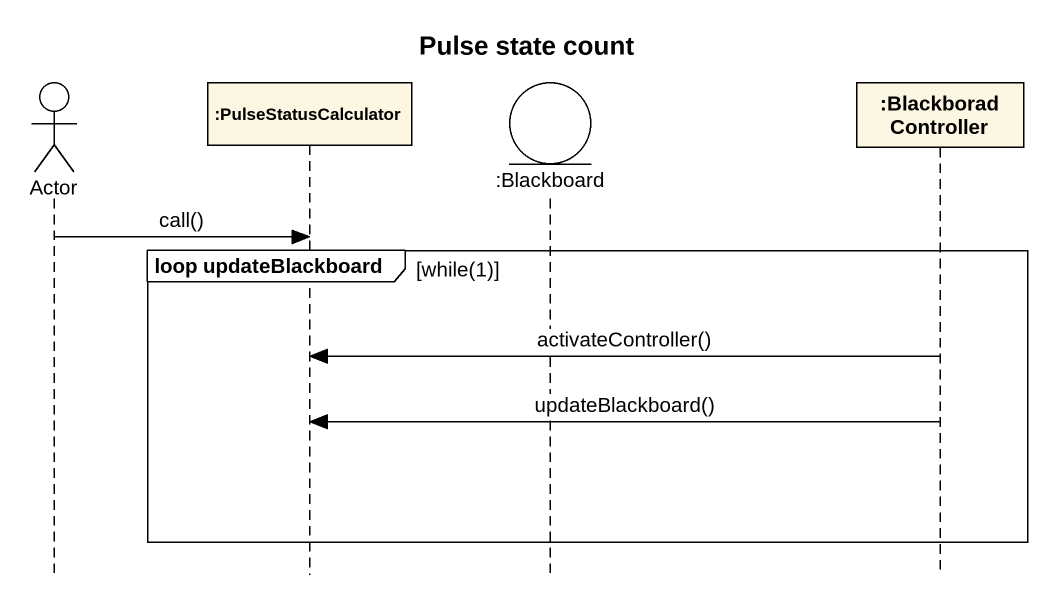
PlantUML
@startuml
title Pulse state count
hide footbox
actor "Actor" as Actor_
participant ":PulseStatusCalculator" as PulseStatusCalculator
entity ":Blackboard" as Blackboard
participant ":BlackboradController" as BlackboradController

Actor_ -> PulseStatusCalculator : call()
group loop updateBlackboard [while(1)]
  BlackboradController -> PulseStatusCalculator : activateController()
  BlackboradController -> PulseStatusCalculator : updateBlackboard()
end
@enduml
